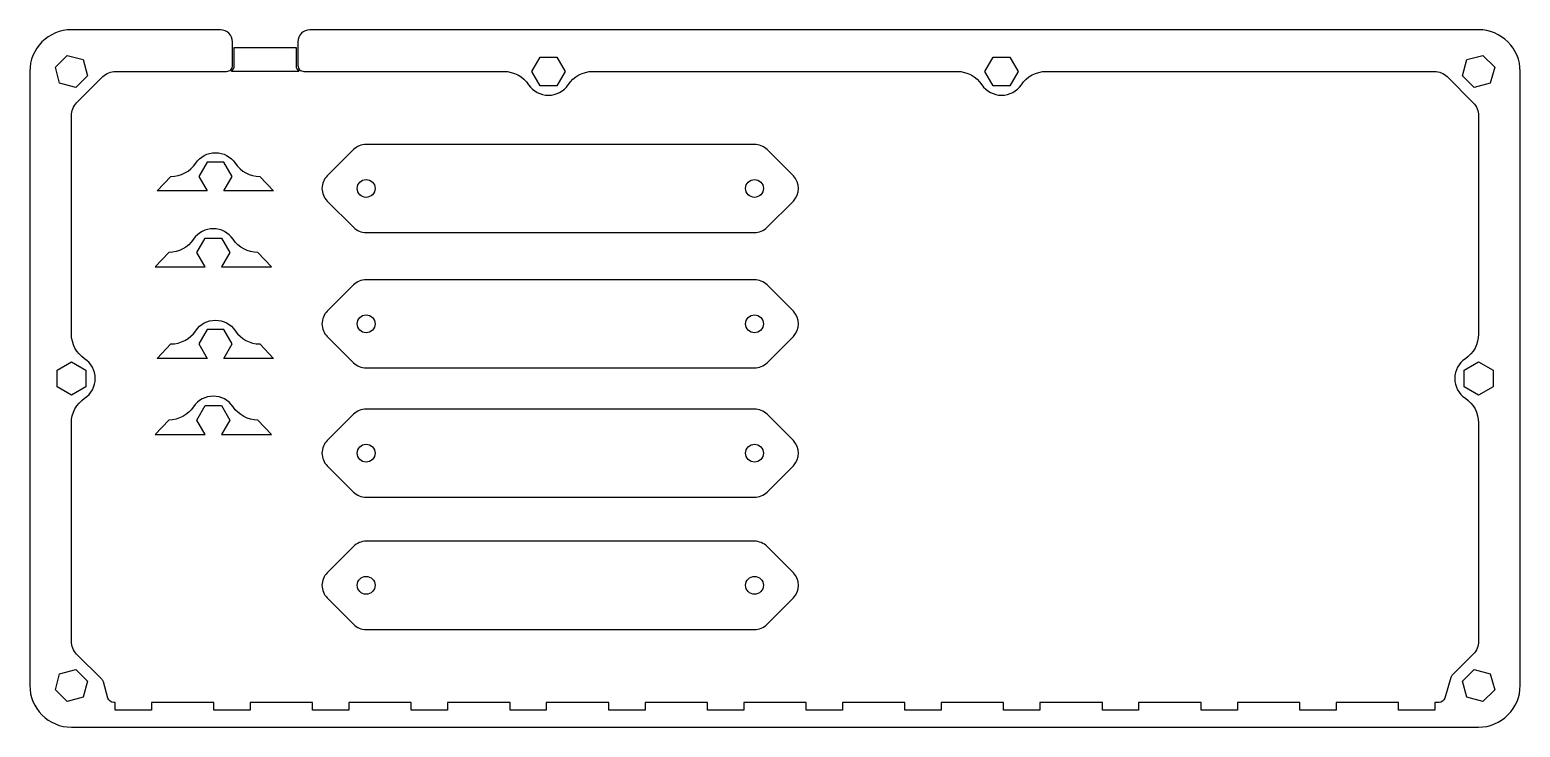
# Model space of a CAD drawing. Header units: inches. Extents: x 19 to 269, y -101 to 16.
import ezdxf

# ---------------------------------------------------------------- set-up
doc = ezdxf.new("R2010")
doc.units = ezdxf.units.IN
doc.header["$MEASUREMENT"] = 0
doc.layers.add('Acrylic Border', color=4, linetype='Continuous')

msp = doc.modelspace()

# ---------------------------------------------------------------- linework, layer by layer
at = {"layer": 'Acrylic Border'}
for points in [[(109.26, 6.95, -0.250492), (113.41, 9.18), (174.65, 9.18, -0.250492), (178.81, 6.95, 0.534522), (185.46, 6.95, -0.250492), (189.61, 9.18), (254.92, 9.18, -0.198912), (257.04, 8.3), (261.45, 3.88, -0.198912), (262.33, 1.76), (262.33, -34.97, -0.250492), (260.11, -39.12, 0.534522), (260.11, -45.77, -0.250492), (262.33, -49.93), (262.33, -86.66, -0.198912), (261.45, -88.78), (257.91, -92.32, 0.12469), (257.66, -92.74), (256.64, -96.18, -0.331833), (255.68, -96.9), (254.98, -96.9), (254.98, -98.2), (248.88, -98.2), (248.88, -96.9), (238.38, -96.9), (238.38, -98.2), (232.28, -98.2), (232.28, -96.9), (221.78, -96.9), (221.78, -98.2), (215.68, -98.2), (215.68, -96.9), (205.18, -96.9), (205.18, -98.2), (199.08, -98.2), (199.08, -96.9), (188.58, -96.9), (188.58, -98.2), (182.48, -98.2), (182.48, -96.9), (171.98, -96.9), (171.98, -98.2), (165.88, -98.2), (165.88, -96.9), (155.38, -96.9), (155.38, -98.2), (149.28, -98.2), (149.28, -96.9), (138.78, -96.9), (138.78, -98.2), (132.68, -98.2), (132.68, -96.9), (122.18, -96.9), (122.18, -98.2), (116.08, -98.2), (116.08, -96.9), (105.58, -96.9), (105.58, -98.2), (99.48, -98.2), (99.48, -96.9), (88.98, -96.9), (88.98, -98.2), (82.88, -98.2), (82.88, -96.9), (72.38, -96.9), (72.38, -98.2), (66.28, -98.2), (66.28, -96.9), (55.78, -96.9), (55.78, -98.2), (49.68, -98.2), (49.68, -96.9), (39.18, -96.9), (39.18, -98.2), (33.08, -98.2), (33.08, -96.9), (32.84, -96.9, -0.334936), (31.87, -96.17), (31.1, -93.44, 0.127527), (30.84, -93.01), (26.61, -88.78, -0.198912), (25.73, -86.66), (25.73, -49.93, -0.250492), (27.95, -45.77, 0.534522), (27.95, -39.12, -0.250492), (25.73, -34.97), (25.73, 1.76, -0.198912), (26.61, 3.88), (31.02, 8.3, -0.198912), (33.15, 9.18), (51.81, 9.18, 0.414214), (52.81, 10.18), (52.81, 14.18, 0.414214), (50.81, 16.18), (25.73, 16.18, 0.414214), (18.73, 9.18), (18.73, -94.07, 0.414214), (25.73, -101.07), (262.33, -101.07, 0.414214), (269.33, -94.07), (269.33, 9.18, 0.414214), (262.33, 16.18), (65.81, 16.18, 0.414214), (63.81, 14.18), (63.81, 10.18, 0.414214), (64.81, 9.18), (98.45, 9.18, -0.250492), (102.61, 6.95, 0.534522)], [(52.64, 9.18, 0.222999), (53.11, 10.18), (53.11, 13.18), (63.51, 13.18), (63.51, 10.18, 0.222999), (63.98, 9.18)], [(68.74, -12.61), (73.16, -17.03, 0.198912), (75.28, -17.91), (140.58, -17.91, 0.198912), (142.7, -17.03), (147.12, -12.61, 0.414213), (147.12, -8.37), (142.7, -3.96, 0.198912), (140.58, -3.08), (75.28, -3.08, 0.198912), (73.16, -3.96), (68.74, -8.37, 0.414214)], [(68.74, -35.38), (73.16, -39.79, 0.198912), (75.28, -40.67), (140.58, -40.67, 0.198912), (142.7, -39.79), (147.12, -35.38, 0.414213), (147.12, -31.14), (142.7, -26.72, 0.198912), (140.58, -25.84), (75.28, -25.84, 0.198912), (73.16, -26.72), (68.74, -31.14, 0.414214)], [(68.74, -57.12), (73.16, -61.54, 0.198912), (75.28, -62.42), (140.58, -62.42, 0.198912), (142.7, -61.54), (147.12, -57.12, 0.414213), (147.12, -52.88), (142.7, -48.47, 0.198912), (140.58, -47.59), (75.28, -47.59, 0.198912), (73.16, -48.47), (68.74, -52.88, 0.414214)], [(68.74, -79.34), (73.16, -83.76, 0.198912), (75.28, -84.64), (140.58, -84.64, 0.198912), (142.7, -83.76), (147.12, -79.34, 0.414213), (147.12, -75.1), (142.7, -70.69, 0.198912), (140.58, -69.81), (75.28, -69.81, 0.198912), (73.16, -70.69), (68.74, -75.1, 0.414214)]]:
    msp.add_lwpolyline(points, format="xyb", close=True, dxfattribs=at)
at = {"layer": 'Acrylic Border', "linetype": 'Continuous'}
for points in [[(23.03, 9.9), (25.01, 11.88), (27.71, 11.16), (28.44, 8.45), (26.46, 6.47), (23.75, 7.2)], [(104.53, 11.6), (107.33, 11.6), (108.73, 9.18), (107.33, 6.75), (104.53, 6.75), (103.13, 9.18)], [(180.73, 11.6), (183.53, 11.6), (184.93, 9.18), (183.53, 6.75), (180.73, 6.75), (179.33, 9.18)], [(263.06, 11.88), (265.04, 9.9), (264.31, 7.2), (261.61, 6.47), (259.63, 8.45), (260.35, 11.16)], [(23.31, -43.85), (23.31, -41.05), (25.73, -39.65), (28.16, -41.05), (28.16, -43.85), (25.73, -45.25)], [(259.91, -43.85), (259.91, -41.05), (262.33, -39.65), (264.76, -41.05), (264.76, -43.85), (262.33, -45.25)], [(25.01, -96.78), (23.03, -94.8), (23.75, -92.09), (26.46, -91.37), (28.44, -93.35), (27.71, -96.05)], [(265.04, -94.8), (263.06, -96.78), (260.35, -96.05), (259.63, -93.35), (261.61, -91.37), (264.31, -92.09)]]:
    msp.add_lwpolyline(points, close=True, dxfattribs=at)
for points in [[(46.62, -6.26, -0.534522), (53.27, -6.26, 0.250492), (57.42, -8.48), (59.71, -10.91), (51.34, -10.91), (52.74, -8.48), (51.34, -6.06), (48.54, -6.06), (47.14, -8.48), (48.54, -10.91), (40.17, -10.91), (42.46, -8.48, 0.250492)], [(52.91, -19.04, 0.534522), (46.26, -19.04, -0.250492), (42.11, -21.27), (39.82, -23.69), (48.19, -23.69), (46.79, -21.27), (48.19, -18.84), (50.99, -18.84), (52.39, -21.27), (50.99, -23.69), (59.36, -23.69), (57.07, -21.27, -0.250492)], [(46.62, -34.42, -0.534522), (53.27, -34.42, 0.250492), (57.42, -36.64), (59.71, -39.07), (51.34, -39.07), (52.74, -36.64), (51.34, -34.22), (48.54, -34.22), (47.14, -36.64), (48.54, -39.07), (40.17, -39.07), (42.46, -36.64, 0.250492)], [(52.91, -47.2, 0.534522), (46.26, -47.2, -0.250492), (42.11, -49.43), (39.82, -51.85), (48.19, -51.85), (46.79, -49.43), (48.19, -47), (50.99, -47), (52.39, -49.43), (50.99, -51.85), (59.36, -51.85), (57.07, -49.43, -0.250492)]]:
    msp.add_lwpolyline(points, format="xyb", close=True, dxfattribs=at)
at = {"layer": 'Acrylic Border'}
for centre in [(75.28, -10.49), (140.58, -10.49), (75.28, -33.26), (140.58, -33.26), (75.28, -55), (140.58, -55), (75.28, -77.22), (140.58, -77.22)]:
    msp.add_circle(centre, 1.5, dxfattribs=at)

doc.saveas('drawing.dxf')
